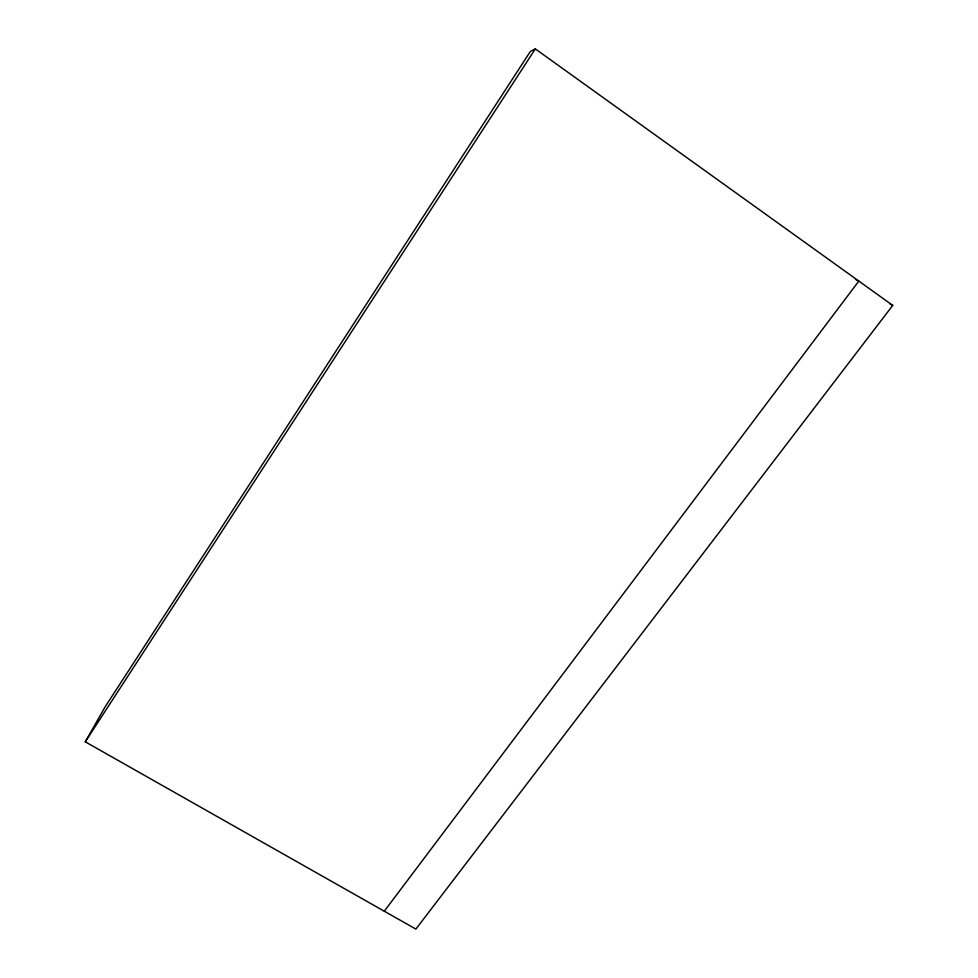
<?xml version="1.0" encoding="UTF-8"?>
<svg xmlns="http://www.w3.org/2000/svg" width="978" height="978" viewBox="0 0 978 978"><rect width="100%" height="100%" fill="white"/><g stroke="black" fill="none" stroke-linecap="round" stroke-linejoin="round"><path stroke-width="1.47" d="M85.269 741.825L105.172 706.764L530.296 51.528L535.321 48.9L892.731 305.405L415.87 929.1L85.269 741.825L535.321 48.9M384.281 911.203L858.831 281.077L856.08 279.781M890.017 304.072L892.731 305.405"/></g></svg>
